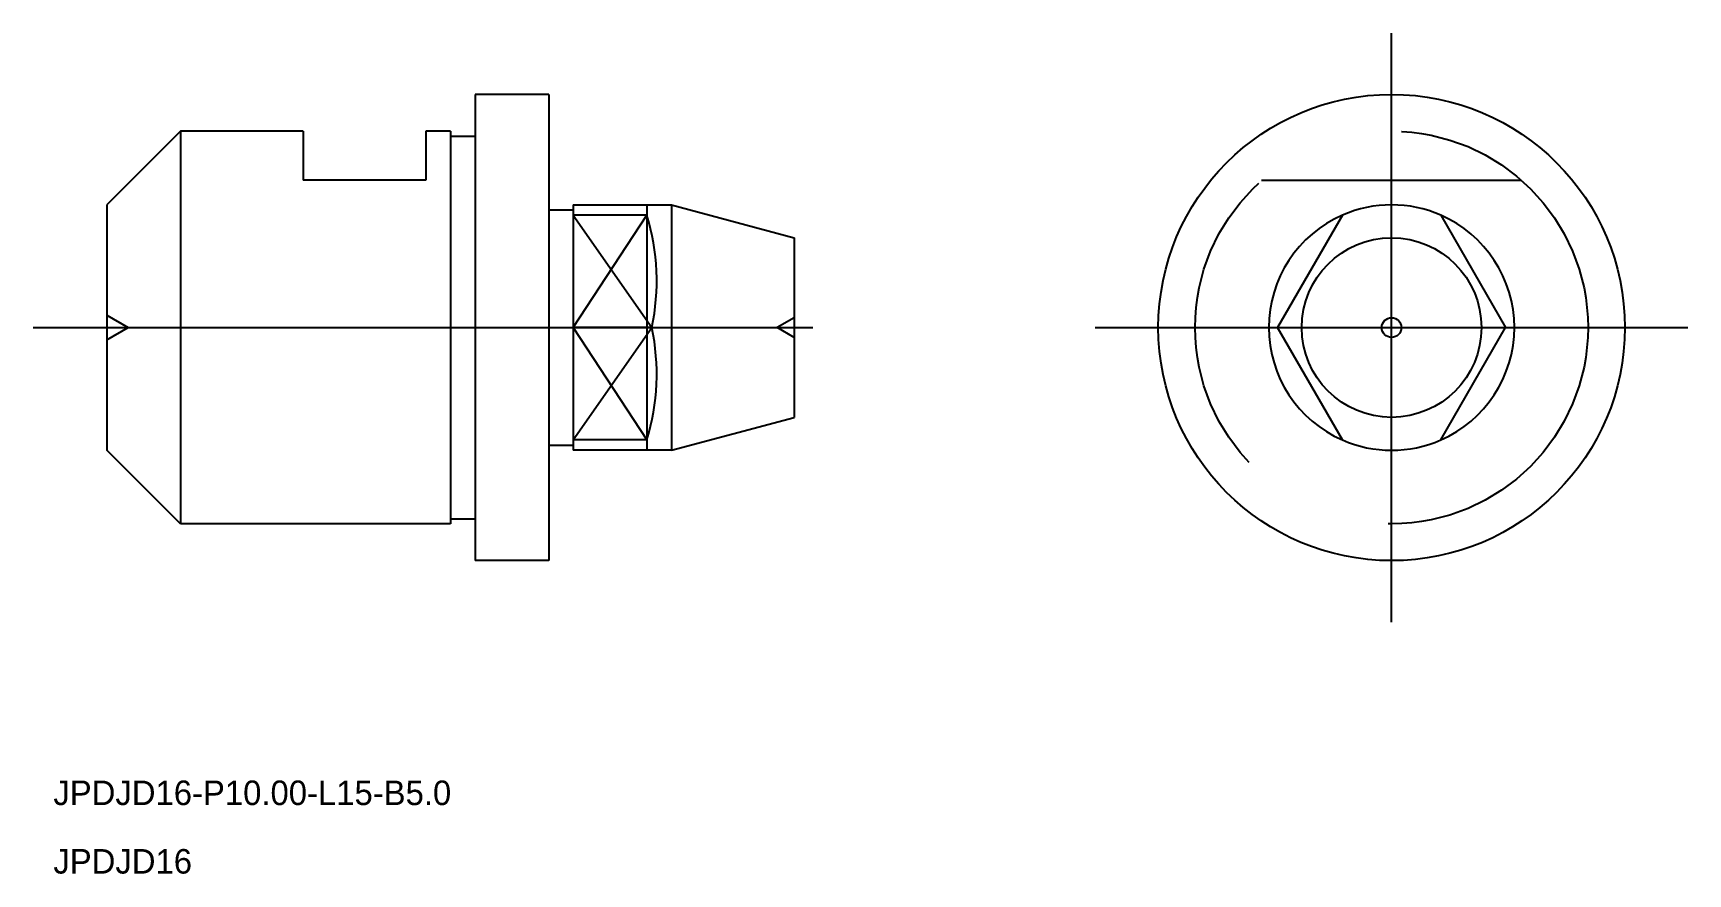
# Model space of a CAD drawing. Extents: x 557 to 624.4, y 576.8 to 611.1.
import ezdxf

# ---------------------------------------------------------------- set-up
doc = ezdxf.new("R2010")
doc.units = 0
for name, pattern in [('CENTER', [50.8, 31.75, -6.35, 6.35, -6.35]), ('DASHED', [19.05, 12.7, -6.35]), ('PHANTOM', [63.5, 31.75, -6.35, 6.35, -6.35, 6.35, -6.35])]:
    doc.linetypes.add(name, pattern=pattern)
doc.layers.get('0').update_dxf_attribs({"linetype": 'CONTINUOUS'})
doc.layers.add('CENTER', color=1, linetype='CENTER')

msp = doc.modelspace()

# ---------------------------------------------------------------- linework, layer by layer
at = {"color": 7, "linetype": 'CONTINUOUS'}
for p, q in [((575.023, 608.601), (575.023, 589.601)), ((578.023, 608.601), (575.023, 608.601)), ((578.023, 608.601), (578.023, 589.601)), ((563.023, 607.101), (560.023, 604.101)), ((563.023, 607.101), (563.023, 591.101)), ((568.023, 607.101), (563.023, 607.101)), ((568.023, 607.101), (568.023, 605.101)), ((574.023, 607.101), (573.023, 607.101)), ((573.023, 607.101), (573.023, 605.101)), ((574.023, 607.101), (574.023, 591.101)), ((574.023, 606.901), (575.023, 606.901)), ((578.023, 606.401), (578.023, 606.401)), ((573.023, 605.101), (568.023, 605.101)), ((560.023, 604.101), (560.023, 594.101)), ((578.023, 603.901), (579.023, 603.901)), ((579.023, 604.101), (579.023, 594.101)), ((579.023, 604.101), (583.023, 604.101)), ((582.023, 604.101), (582.023, 594.101)), ((583.023, 604.101), (583.023, 594.101)), ((583.023, 604.101), (588.023, 602.761)), ((582.023, 603.684), (579.023, 603.684)), ((610.351, 603.684), (607.705, 599.101)), ((614.351, 603.684), (616.997, 599.101)), ((588.023, 602.761), (588.023, 595.441)), ((582.223, 599.101), (579.023, 599.101)), ((610.351, 594.519), (607.705, 599.101)), ((614.351, 594.519), (616.997, 599.101)), ((583.023, 594.101), (588.023, 595.441)), ((582.023, 594.519), (579.023, 594.519)), ((563.023, 591.101), (560.023, 594.101)), ((578.023, 594.301), (579.023, 594.301)), ((583.023, 594.101), (579.023, 594.101)), ((574.023, 591.101), (563.023, 591.101)), ((574.023, 591.301), (575.023, 591.301)), ((578.023, 589.601), (575.023, 589.601))]:
    msp.add_line(p, q, dxfattribs=at)
at = {"color": 3, "linetype": 'DASHED'}
for p, q in [((607.059, 605.101), (617.642, 605.101)), ((560.023, 599.601), (560.889, 599.101)), ((588.023, 599.501), (587.33, 599.101)), ((560.023, 598.601), (560.889, 599.101)), ((588.023, 598.701), (587.33, 599.101))]:
    msp.add_line(p, q, dxfattribs=at)
at = {"color": 3, "linetype": 'CONTINUOUS'}
for p, q in [((579.023, 603.684), (582.223, 599.101)), ((579.023, 599.101), (582.023, 603.684)), ((579.023, 599.101), (582.023, 594.519)), ((579.023, 594.519), (582.223, 599.101))]:
    msp.add_line(p, q, dxfattribs=at)
at = {"color": 7, "linetype": 'CONTINUOUS'}
for radius in [9.5, 3.66, 0.4]:
    msp.add_circle((612.351, 599.101), radius, dxfattribs=at)
at = {"color": 3, "linetype": 'DASHED'}
msp.add_circle((612.351, 599.101), 8, dxfattribs=at)
at = {"color": 7, "linetype": 'CONTINUOUS'}
for centre, radius, start, end in [((612.351, 599.101), 5, 66.42182, 113.57818), ((573.276, 601.006), 9.147, 347.97849, 17.01952), ((573.276, 597.196), 9.147, 342.98048, 12.02151), ((612.351, 599.101), 5, 246.42182, 293.57818)]:
    msp.add_arc(centre, radius, start, end, dxfattribs=at)
at = {"color": 3, "linetype": 'PHANTOM'}
for start, end in [(113.57818, 246.42182), (293.57818, 66.42182)]:
    msp.add_arc((612.351, 599.101), 5, start, end, dxfattribs=at)
at = {"layer": 'CENTER', "color": 1, "linetype": 'CENTER'}
for p, q in [((612.351, 587.101), (612.351, 611.101)), ((557.023, 599.101), (594.545, 599.101)), ((600.282, 599.101), (624.419, 599.101))]:
    msp.add_line(p, q, dxfattribs=at)

# ---------------------------------------------------------------- texts
at = {"color": 7, "linetype": 'CONTINUOUS'}
for s, p in [('JPDJD16-P10.00-L15-B5.0', (557.848, 579.641)), ('JPDJD16', (557.848, 576.849))]:
    msp.add_text(s, height=1, dxfattribs=at).set_placement(p)

doc.saveas('drawing.dxf')
